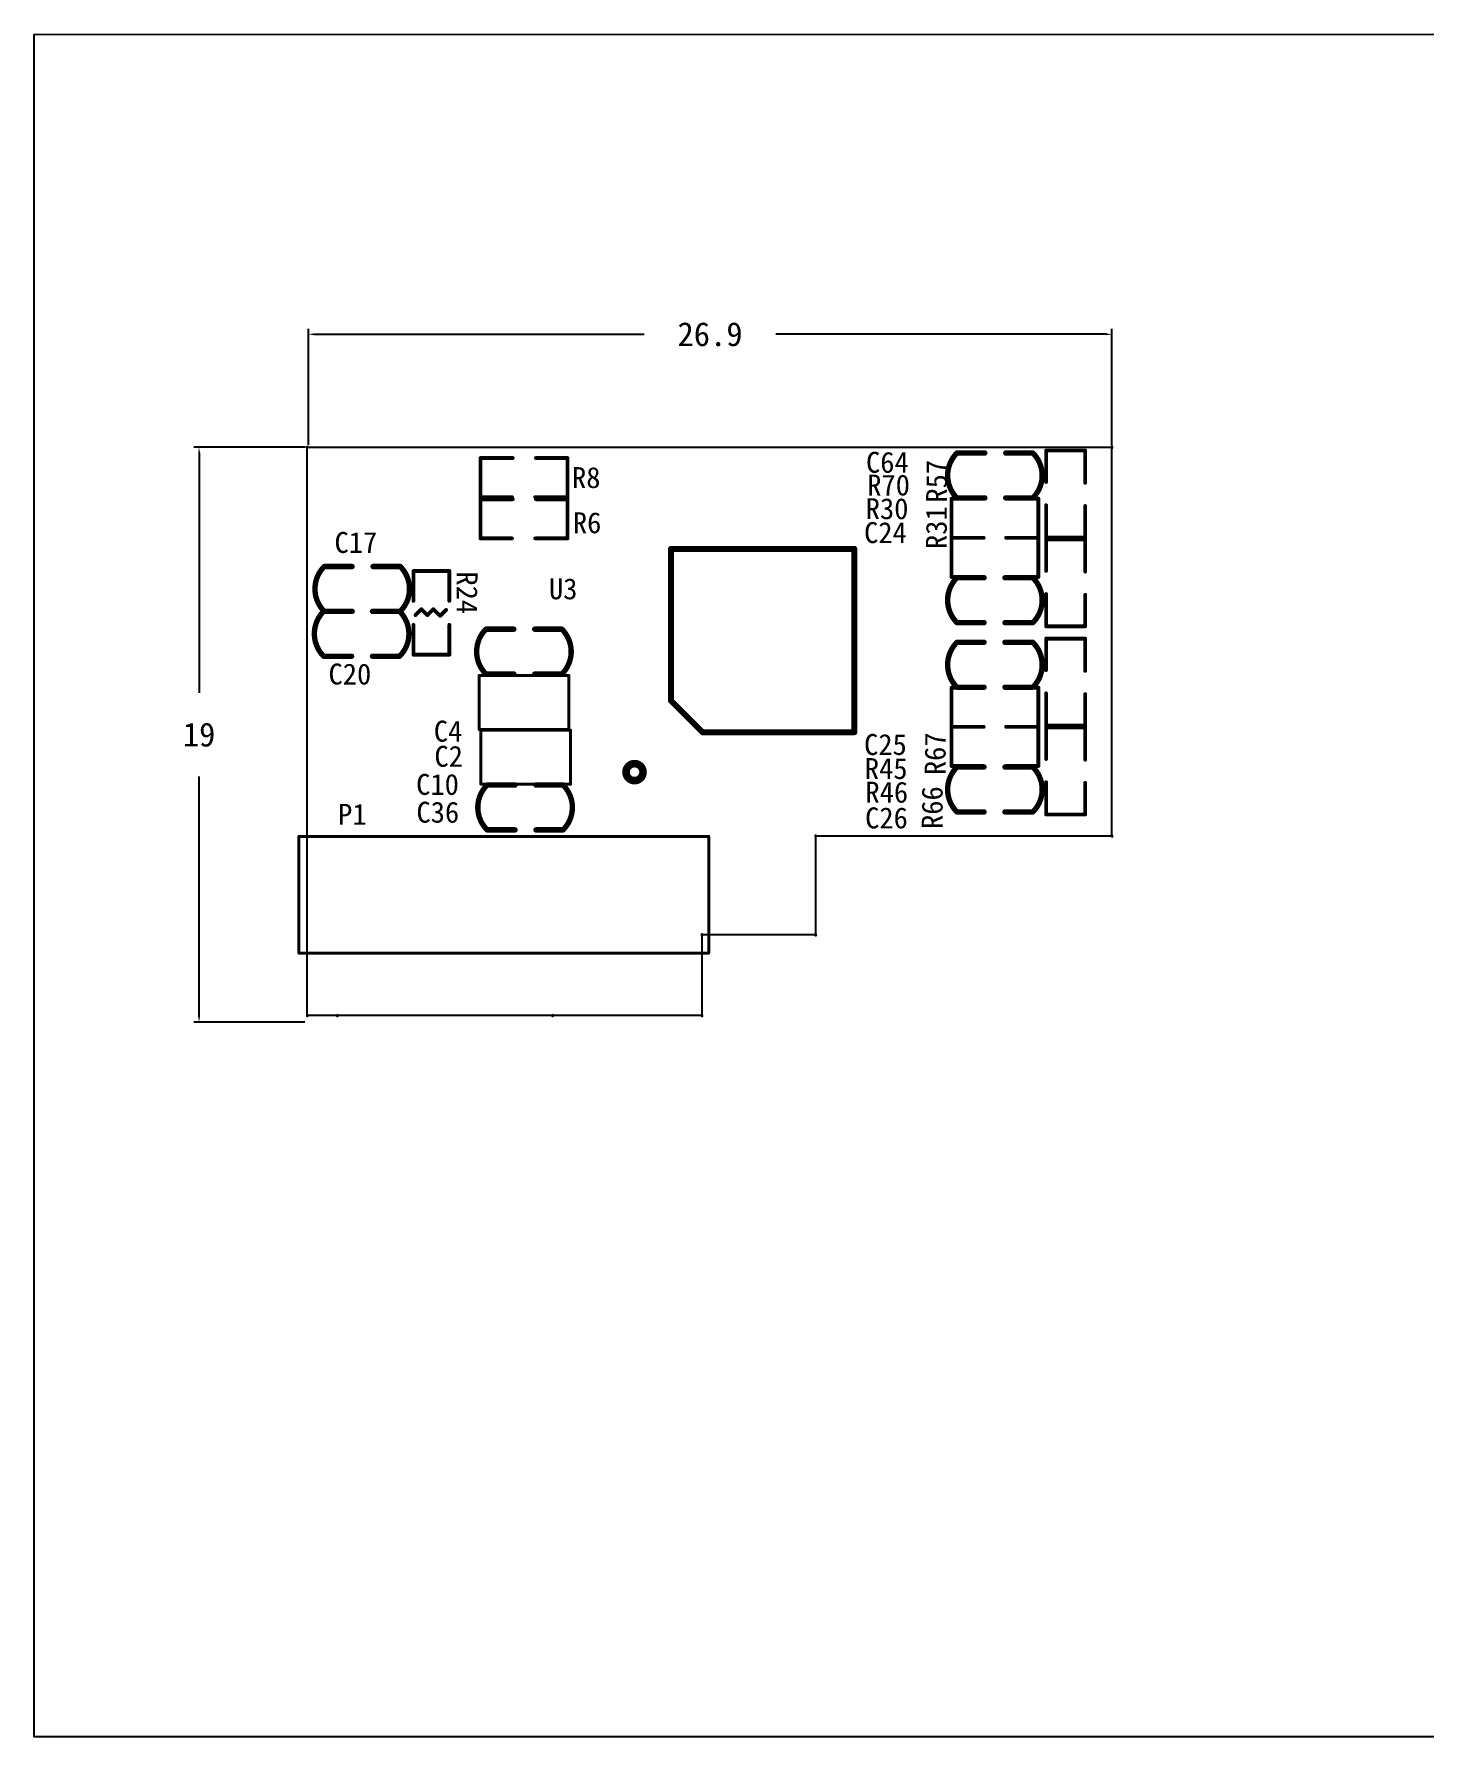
# Model space of a CAD drawing. Extents: x 235 to 340, y 242 to 299.
# Drawn here: x 235.5 to 282, y 242.3 to 299.2 of the extents above; entities that cross this region are included whole.
import ezdxf

# ---------------------------------------------------------------- set-up
doc = ezdxf.new("R2010")
doc.units = 0
doc.header["$MEASUREMENT"] = 0
doc.layers.get('0').update_dxf_attribs({"linetype": 'CONTINUOUS'})
doc.layers.get('Defpoints').update_dxf_attribs({"linetype": 'CONTINUOUS'})
doc.layers.add('BOTTOMOVERLAY', color=7, linetype='CONTINUOUS')
doc.layers.add('KEEPOUTLAYER', color=6, linetype='CONTINUOUS')
doc.dimstyles.get("Standard").update_dxf_attribs({"dimtxt": 0.18, "dimasz": 0.18, "dimexe": 0.18, "dimexo": 0.0625, "dimgap": 0.09, "dimtad": 0, "dimtih": 1, "dimtoh": 1, "dimdec": 4, "dimzin": 0, "dimdsep": 46, "dimtxsty": 'Standard', "dimcen": 0.09, "dimadec": 0, "dimazin": 0, "dimtfac": 1, "dimtdec": 4, "dimtofl": 0, "dimtmove": 0, "dimatfit": 0, "dimfxl": 1, "dimtolj": 1, "dimtzin": 0, "dimarcsym": 0})

# ---------------------------------------------------------------- blocks, each defined once
blk = doc.blocks.new('*D52')
at = {"color": 0, "linetype": 'Continuous', "lineweight": -2}
for p, q in [((244.631, 285.487), (244.631, 289.365)), ((271.489, 285.465), (271.489, 289.365)), ((244.811, 289.185), (255.86, 289.185)), ((271.309, 289.185), (260.26, 289.185))]:
    blk.add_line(p, q, dxfattribs=at)
at = {"color": 0, "linetype": 'Continuous'}
for points in [[(244.811, 289.215), (244.811, 289.155), (244.631, 289.185)], [(271.309, 289.215), (271.309, 289.155), (271.489, 289.185)]]:
    blk.add_solid(points, dxfattribs=at)
at = {"layer": 'Defpoints', "color": 0, "linetype": 'Continuous'}
for p in [(271.489, 289.185), (244.631, 285.425), (271.489, 285.403)]:
    blk.add_point(p, dxfattribs=at)
at = {"color": 0, "linetype": 'Continuous', "insert": (258.06, 289.185), "char_height": 0.8, "attachment_point": 5}
blk.add_mtext('\\A1;26.9', dxfattribs=at)
blk = doc.blocks.new('*D53')
at = {"color": 0, "linetype": 'Continuous', "lineweight": -2}
for p, q in [((244.533, 285.407), (240.796, 285.407)), ((240.976, 285.227), (240.976, 277.196)), ((240.976, 266.365), (240.976, 274.396)), ((244.51, 266.185), (240.796, 266.185))]:
    blk.add_line(p, q, dxfattribs=at)
at = {"color": 0, "linetype": 'Continuous'}
for points in [[(240.946, 285.227), (241.006, 285.227), (240.976, 285.407)], [(240.946, 266.365), (241.006, 266.365), (240.976, 266.185)]]:
    blk.add_solid(points, dxfattribs=at)
at = {"layer": 'Defpoints', "color": 0, "linetype": 'Continuous'}
for p in [(244.595, 285.407), (240.976, 266.185), (244.573, 266.185)]:
    blk.add_point(p, dxfattribs=at)
at = {"color": 0, "linetype": 'Continuous', "insert": (240.976, 275.796), "char_height": 0.8, "attachment_point": 5}
blk.add_mtext('\\A1;19', dxfattribs=at)

msp = doc.modelspace()

# ---------------------------------------------------------------- linework, layer by layer
at = {"linetype": 'Continuous'}
msp.add_lwpolyline([(235.459, 299.225), (340.16, 299.211), (340.16, 242.284), (235.459, 242.284)], close=True, dxfattribs=at)
at = {"layer": 'BOTTOMOVERLAY', "const_width": 0.18}
for points in [[(266.313, 285.215, 0.414214), (266.313, 283.715)], [(268.853, 283.715, 0.414214), (268.853, 285.215)], [(245.161, 281.421, 0.414214), (245.161, 279.921)], [(247.701, 279.921, 0.414214), (247.701, 281.421)], [(266.313, 281.045, 0.414214), (266.313, 279.545)], [(268.853, 279.545, 0.414214), (268.853, 281.045)], [(245.141, 279.921, 0.414214), (245.141, 278.421)], [(247.681, 278.421, 0.414214), (247.681, 279.921)], [(250.566, 279.325, 0.414214), (250.566, 277.825)], [(253.106, 277.825, 0.414214), (253.106, 279.325)], [(266.313, 278.885, 0.414214), (266.313, 277.385)], [(268.853, 277.385, 0.414214), (268.853, 278.885)], [(266.313, 274.715, 0.414214), (266.313, 273.215)], [(268.853, 273.215, 0.414214), (268.853, 274.715)], [(250.606, 274.115, 0.414214), (250.606, 272.615)], [(253.146, 272.615, 0.414214), (253.146, 274.115)]]:
    msp.add_lwpolyline(points, format="xyb", dxfattribs=at)
at = {"layer": 'BOTTOMOVERLAY'}
for points, const_width in [([(267.246, 285.215), (266.313, 285.215)], 0.18), ([(268.853, 285.215), (267.946, 285.215)], 0.18), ([(270.603, 285.299), (269.295, 285.299)], 0.127), ([(269.295, 284.245), (269.295, 285.299)], 0.127), ([(270.603, 284.22), (270.603, 285.299)], 0.127), ([(250.385, 283.741), (250.385, 285.049)], 0.127), ([(251.465, 285.049), (250.385, 285.049)], 0.127), ([(253.293, 285.049), (252.239, 285.049)], 0.127), ([(253.293, 283.741), (253.293, 285.049)], 0.127), ([(251.439, 283.741), (250.385, 283.741)], 0.127), ([(250.385, 282.361), (250.385, 283.669)], 0.127), ([(251.465, 283.669), (250.385, 283.669)], 0.127), ([(253.293, 283.741), (252.214, 283.741)], 0.127), ([(253.293, 283.669), (252.239, 283.669)], 0.127), ([(253.293, 282.361), (253.293, 283.669)], 0.127), ([(266.129, 282.381), (266.129, 283.689)], 0.127), ([(267.209, 283.689), (266.129, 283.689)], 0.127), ([(267.246, 283.715), (266.313, 283.715)], 0.18), ([(268.853, 283.715), (267.946, 283.715)], 0.18), ([(269.037, 283.689), (267.983, 283.689)], 0.127), ([(269.037, 282.381), (269.037, 283.689)], 0.127), ([(269.295, 282.391), (269.295, 283.471)], 0.127), ([(270.603, 282.391), (270.603, 283.445)], 0.127), ([(267.183, 282.381), (266.129, 282.381)], 0.127), ([(266.129, 281.071), (266.129, 282.379)], 0.127), ([(267.209, 282.379), (266.129, 282.379)], 0.127), ([(269.037, 282.381), (267.958, 282.381)], 0.127), ([(269.037, 282.379), (267.983, 282.379)], 0.127), ([(269.037, 281.071), (269.037, 282.379)], 0.127), ([(270.603, 282.391), (269.295, 282.391)], 0.127), ([(251.439, 282.361), (250.385, 282.361)], 0.127), ([(253.293, 282.361), (252.214, 282.361)], 0.127), ([(262.884, 282.01), (256.754, 282.01)], 0.2), ([(256.754, 276.935), (256.754, 282.01)], 0.2), ([(262.884, 275.88), (262.884, 282.01)], 0.2), ([(270.603, 282.329), (269.295, 282.329)], 0.127), ([(269.295, 281.275), (269.295, 282.329)], 0.127), ([(270.603, 281.25), (270.603, 282.329)], 0.127), ([(246.094, 281.421), (245.161, 281.421)], 0.18), ([(247.701, 281.421), (246.794, 281.421)], 0.18), ([(249.344, 281.271), (248.144, 281.271)], 0.127), ([(248.144, 280.271), (248.144, 281.271)], 0.127), ([(249.344, 280.271), (249.344, 281.271)], 0.127), ([(267.183, 281.071), (266.129, 281.071)], 0.127), ([(267.22, 281.045), (266.313, 281.045)], 0.18), ([(268.853, 281.045), (267.92, 281.045)], 0.18), ([(269.037, 281.071), (267.958, 281.071)], 0.127), ([(269.295, 279.421), (269.295, 280.501)], 0.127), ([(270.603, 279.421), (270.603, 280.475)], 0.127), ([(246.074, 279.921), (245.141, 279.921)], 0.18), ([(246.094, 279.921), (245.161, 279.921)], 0.18), ([(247.681, 279.921), (246.774, 279.921)], 0.18), ([(247.701, 279.921), (246.794, 279.921)], 0.18), ([(248.411, 279.994), (248.211, 279.794)], 0.127), ([(248.611, 279.794), (248.411, 279.994)], 0.127), ([(248.411, 279.994), (248.411, 279.994)], 0.127), ([(248.811, 279.994), (248.611, 279.794)], 0.127), ([(249.011, 279.794), (248.811, 279.994)], 0.127), ([(249.236, 279.971), (249.036, 279.771)], 0.127), ([(267.22, 279.545), (266.313, 279.545)], 0.18), ([(268.853, 279.545), (267.92, 279.545)], 0.18), ([(248.144, 278.471), (248.144, 279.471)], 0.127), ([(249.344, 278.471), (249.344, 279.471)], 0.127), ([(251.499, 279.325), (250.566, 279.325)], 0.18), ([(253.106, 279.325), (252.199, 279.325)], 0.18), ([(270.603, 279.421), (269.295, 279.421)], 0.127), ([(269.295, 277.955), (269.295, 279.009)], 0.127), ([(270.603, 279.009), (269.295, 279.009)], 0.127), ([(270.603, 277.93), (270.603, 279.009)], 0.127), ([(246.074, 278.421), (245.141, 278.421)], 0.18), ([(247.681, 278.421), (246.774, 278.421)], 0.18), ([(249.344, 278.471), (248.144, 278.471)], 0.127), ([(267.22, 278.885), (266.313, 278.885)], 0.18), ([(268.853, 278.885), (267.92, 278.885)], 0.18), ([(251.499, 277.825), (250.566, 277.825)], 0.18), ([(253.106, 277.825), (252.199, 277.825)], 0.18), ([(250.339, 275.975), (250.339, 277.775)], 0.1), ([(251.639, 277.775), (250.339, 277.775)], 0.1), ([(253.339, 277.775), (251.639, 277.775)], 0.1), ([(253.339, 275.975), (253.339, 277.775)], 0.1), ([(266.129, 276.061), (266.129, 277.369)], 0.127), ([(267.209, 277.369), (266.129, 277.369)], 0.127), ([(267.22, 277.385), (266.313, 277.385)], 0.18), ([(268.853, 277.385), (267.92, 277.385)], 0.18), ([(269.037, 277.369), (267.983, 277.369)], 0.127), ([(269.037, 276.061), (269.037, 277.369)], 0.127), ([(257.809, 275.88), (256.754, 276.935)], 0.2), ([(269.295, 276.101), (269.295, 277.181)], 0.127), ([(270.603, 276.101), (270.603, 277.155)], 0.127), ([(270.603, 276.101), (269.295, 276.101)], 0.127), ([(251.839, 275.975), (250.339, 275.975)], 0.1), ([(250.399, 274.145), (250.399, 275.945)], 0.1), ([(251.699, 275.945), (250.399, 275.945)], 0.1), ([(253.399, 275.945), (251.699, 275.945)], 0.1), ([(253.339, 275.975), (251.839, 275.975)], 0.1), ([(253.399, 274.145), (253.399, 275.945)], 0.1), ([(262.884, 275.88), (257.809, 275.88)], 0.2), ([(267.183, 276.061), (266.129, 276.061)], 0.127), ([(266.129, 274.751), (266.129, 276.059)], 0.127), ([(267.209, 276.059), (266.129, 276.059)], 0.127), ([(269.037, 276.061), (267.958, 276.061)], 0.127), ([(269.037, 276.059), (267.983, 276.059)], 0.127), ([(269.037, 274.751), (269.037, 276.059)], 0.127), ([(270.603, 276.039), (269.295, 276.039)], 0.127), ([(269.295, 274.985), (269.295, 276.039)], 0.127), ([(270.603, 274.96), (270.603, 276.039)], 0.127), ([(267.183, 274.751), (266.129, 274.751)], 0.127), ([(267.22, 274.715), (266.313, 274.715)], 0.18), ([(268.853, 274.715), (267.92, 274.715)], 0.18), ([(269.037, 274.751), (267.958, 274.751)], 0.127), ([(251.899, 274.145), (250.399, 274.145)], 0.1), ([(251.539, 274.115), (250.606, 274.115)], 0.18), ([(253.399, 274.145), (251.899, 274.145)], 0.1), ([(253.146, 274.115), (252.239, 274.115)], 0.18), ([(269.295, 273.131), (269.295, 274.211)], 0.127), ([(270.603, 273.131), (270.603, 274.185)], 0.127), ([(267.22, 273.215), (266.313, 273.215)], 0.18), ([(268.853, 273.215), (267.92, 273.215)], 0.18), ([(270.603, 273.131), (269.295, 273.131)], 0.127), ([(258.014, 272.395), (244.314, 272.395)], 0.1), ([(244.314, 268.495), (244.314, 272.395)], 0.1), ([(251.539, 272.615), (250.606, 272.615)], 0.18), ([(253.146, 272.615), (252.239, 272.615)], 0.18), ([(258.014, 268.495), (258.014, 272.395)], 0.1), ([(258.014, 268.495), (244.314, 268.495)], 0.1)]:
    msp.add_lwpolyline(points, dxfattribs=dict(at, const_width=const_width))
for points, const_width in [([(266.313, 285.17, -1), (266.313, 285.26, -1)], 0.09), ([(266.313, 285.17, -1), (266.313, 285.26, -1)], 0.09), ([(267.246, 285.17, -1), (267.246, 285.26, -1)], 0.09), ([(267.946, 285.17, -1), (267.946, 285.26, -1)], 0.09), ([(268.853, 285.17, -1), (268.853, 285.26, -1)], 0.09), ([(268.853, 285.17, -1), (268.853, 285.26, -1)], 0.09), ([(269.295, 285.267, -1), (269.295, 285.331, -1)], 0.0635), ([(269.295, 285.267, -1), (269.295, 285.331, -1)], 0.0635), ([(270.603, 285.267, -1), (270.603, 285.331, -1)], 0.0635), ([(270.603, 285.267, -1), (270.603, 285.331, -1)], 0.0635), ([(250.353, 285.049, -1), (250.417, 285.049, -1)], 0.0635), ([(250.353, 285.049, -1), (250.417, 285.049, -1)], 0.0635), ([(251.433, 285.049, -1), (251.496, 285.049, -1)], 0.0635), ([(252.207, 285.049, -1), (252.271, 285.049, -1)], 0.0635), ([(253.261, 285.049, -1), (253.325, 285.049, -1)], 0.0635), ([(253.261, 285.049, -1), (253.325, 285.049, -1)], 0.0635), ([(269.295, 284.213, -1), (269.295, 284.277, -1)], 0.0635), ([(270.603, 284.188, -1), (270.603, 284.251, -1)], 0.0635), ([(250.353, 283.741, -1), (250.417, 283.741, -1)], 0.0635), ([(250.353, 283.741, -1), (250.417, 283.741, -1)], 0.0635), ([(250.353, 283.669, -1), (250.417, 283.669, -1)], 0.0635), ([(250.353, 283.669, -1), (250.417, 283.669, -1)], 0.0635), ([(251.407, 283.741, -1), (251.471, 283.741, -1)], 0.0635), ([(251.433, 283.669, -1), (251.496, 283.669, -1)], 0.0635), ([(252.182, 283.741, -1), (252.245, 283.741, -1)], 0.0635), ([(252.207, 283.669, -1), (252.271, 283.669, -1)], 0.0635), ([(253.261, 283.741, -1), (253.325, 283.741, -1)], 0.0635), ([(253.261, 283.741, -1), (253.325, 283.741, -1)], 0.0635), ([(253.261, 283.669, -1), (253.325, 283.669, -1)], 0.0635), ([(253.261, 283.669, -1), (253.325, 283.669, -1)], 0.0635), ([(266.161, 283.689, -1), (266.097, 283.689, -1)], 0.0635), ([(266.161, 283.689, -1), (266.097, 283.689, -1)], 0.0635), ([(266.313, 283.67, -1), (266.313, 283.76, -1)], 0.09), ([(266.313, 283.67, -1), (266.313, 283.76, -1)], 0.09), ([(267.24, 283.689, -1), (267.177, 283.689, -1)], 0.0635), ([(267.246, 283.67, -1), (267.246, 283.76, -1)], 0.09), ([(267.946, 283.67, -1), (267.946, 283.76, -1)], 0.09), ([(268.015, 283.689, -1), (267.951, 283.689, -1)], 0.0635), ([(268.853, 283.67, -1), (268.853, 283.76, -1)], 0.09), ([(268.853, 283.67, -1), (268.853, 283.76, -1)], 0.09), ([(269.069, 283.689, -1), (269.005, 283.689, -1)], 0.0635), ([(269.069, 283.689, -1), (269.005, 283.689, -1)], 0.0635), ([(269.295, 283.439, -1), (269.295, 283.502, -1)], 0.0635), ([(270.603, 283.413, -1), (270.603, 283.477, -1)], 0.0635), ([(266.161, 282.381, -1), (266.097, 282.381, -1)], 0.0635), ([(266.161, 282.381, -1), (266.097, 282.381, -1)], 0.0635), ([(266.161, 282.379, -1), (266.097, 282.379, -1)], 0.0635), ([(266.161, 282.379, -1), (266.097, 282.379, -1)], 0.0635), ([(267.215, 282.381, -1), (267.151, 282.381, -1)], 0.0635), ([(267.24, 282.379, -1), (267.177, 282.379, -1)], 0.0635), ([(267.989, 282.381, -1), (267.926, 282.381, -1)], 0.0635), ([(268.015, 282.379, -1), (267.951, 282.379, -1)], 0.0635), ([(269.069, 282.381, -1), (269.005, 282.381, -1)], 0.0635), ([(269.069, 282.381, -1), (269.005, 282.381, -1)], 0.0635), ([(269.069, 282.379, -1), (269.005, 282.379, -1)], 0.0635), ([(269.069, 282.379, -1), (269.005, 282.379, -1)], 0.0635), ([(269.295, 282.359, -1), (269.295, 282.423, -1)], 0.0635), ([(269.295, 282.359, -1), (269.295, 282.423, -1)], 0.0635), ([(270.603, 282.359, -1), (270.603, 282.423, -1)], 0.0635), ([(270.603, 282.359, -1), (270.603, 282.423, -1)], 0.0635), ([(250.353, 282.361, -1), (250.417, 282.361, -1)], 0.0635), ([(250.353, 282.361, -1), (250.417, 282.361, -1)], 0.0635), ([(251.407, 282.361, -1), (251.471, 282.361, -1)], 0.0635), ([(252.182, 282.361, -1), (252.245, 282.361, -1)], 0.0635), ([(253.261, 282.361, -1), (253.325, 282.361, -1)], 0.0635), ([(253.261, 282.361, -1), (253.325, 282.361, -1)], 0.0635), ([(256.704, 282.01, -1), (256.804, 282.01, -1)], 0.1), ([(256.704, 282.01, -1), (256.804, 282.01, -1)], 0.1), ([(262.834, 282.01, -1), (262.934, 282.01, -1)], 0.1), ([(262.834, 282.01, -1), (262.934, 282.01, -1)], 0.1), ([(269.295, 282.297, -1), (269.295, 282.361, -1)], 0.0635), ([(269.295, 282.297, -1), (269.295, 282.361, -1)], 0.0635), ([(270.603, 282.297, -1), (270.603, 282.361, -1)], 0.0635), ([(270.603, 282.297, -1), (270.603, 282.361, -1)], 0.0635), ([(245.161, 281.376, -1), (245.161, 281.466, -1)], 0.09), ([(245.161, 281.376, -1), (245.161, 281.466, -1)], 0.09), ([(246.094, 281.376, -1), (246.094, 281.466, -1)], 0.09), ([(246.794, 281.376, -1), (246.794, 281.466, -1)], 0.09), ([(247.701, 281.376, -1), (247.701, 281.466, -1)], 0.09), ([(247.701, 281.376, -1), (247.701, 281.466, -1)], 0.09), ([(248.144, 281.302, -1), (248.144, 281.239, -1)], 0.0635), ([(248.144, 281.302, -1), (248.144, 281.239, -1)], 0.0635), ([(249.344, 281.302, -1), (249.344, 281.239, -1)], 0.0635), ([(249.344, 281.302, -1), (249.344, 281.239, -1)], 0.0635), ([(269.295, 281.243, -1), (269.295, 281.307, -1)], 0.0635), ([(270.603, 281.218, -1), (270.603, 281.281, -1)], 0.0635), ([(266.161, 281.071, -1), (266.097, 281.071, -1)], 0.0635), ([(266.161, 281.071, -1), (266.097, 281.071, -1)], 0.0635), ([(266.313, 281.09, -1), (266.313, 281, -1)], 0.09), ([(266.313, 281.09, -1), (266.313, 281, -1)], 0.09), ([(267.215, 281.071, -1), (267.151, 281.071, -1)], 0.0635), ([(267.22, 281.09, -1), (267.22, 281, -1)], 0.09), ([(267.92, 281.09, -1), (267.92, 281, -1)], 0.09), ([(267.989, 281.071, -1), (267.926, 281.071, -1)], 0.0635), ([(268.853, 281.09, -1), (268.853, 281, -1)], 0.09), ([(268.853, 281.09, -1), (268.853, 281, -1)], 0.09), ([(269.069, 281.071, -1), (269.005, 281.071, -1)], 0.0635), ([(269.069, 281.071, -1), (269.005, 281.071, -1)], 0.0635), ([(248.144, 280.302, -1), (248.144, 280.239, -1)], 0.0635), ([(249.344, 280.302, -1), (249.344, 280.239, -1)], 0.0635), ([(269.295, 280.469, -1), (269.295, 280.532, -1)], 0.0635), ([(270.603, 280.443, -1), (270.603, 280.507, -1)], 0.0635), ([(245.141, 279.876, -1), (245.141, 279.966, -1)], 0.09), ([(245.141, 279.876, -1), (245.141, 279.966, -1)], 0.09), ([(245.161, 279.876, -1), (245.161, 279.966, -1)], 0.09), ([(245.161, 279.876, -1), (245.161, 279.966, -1)], 0.09), ([(246.074, 279.876, -1), (246.074, 279.966, -1)], 0.09), ([(246.094, 279.876, -1), (246.094, 279.966, -1)], 0.09), ([(246.774, 279.876, -1), (246.774, 279.966, -1)], 0.09), ([(246.794, 279.876, -1), (246.794, 279.966, -1)], 0.09), ([(247.681, 279.876, -1), (247.681, 279.966, -1)], 0.09), ([(247.681, 279.876, -1), (247.681, 279.966, -1)], 0.09), ([(247.701, 279.876, -1), (247.701, 279.966, -1)], 0.09), ([(247.701, 279.876, -1), (247.701, 279.966, -1)], 0.09), ([(248.211, 279.826, -1), (248.211, 279.763, -1)], 0.0635), ([(248.411, 280.026, -1), (248.411, 279.963, -1)], 0.0635), ([(248.411, 280.026, -1), (248.411, 279.963, -1)], 0.0635), ([(248.411, 280.026, -1), (248.411, 279.963, -1)], 0.0635), ([(248.411, 280.026, -1), (248.411, 279.963, -1)], 0.0635), ([(248.611, 279.826, -1), (248.611, 279.763, -1)], 0.0635), ([(248.611, 279.826, -1), (248.611, 279.763, -1)], 0.0635), ([(248.811, 280.026, -1), (248.811, 279.963, -1)], 0.0635), ([(248.811, 280.026, -1), (248.811, 279.963, -1)], 0.0635), ([(249.011, 279.826, -1), (249.011, 279.763, -1)], 0.0635), ([(249.036, 279.802, -1), (249.036, 279.739, -1)], 0.0635), ([(249.236, 280.002, -1), (249.236, 279.939, -1)], 0.0635), ([(266.313, 279.59, -1), (266.313, 279.5, -1)], 0.09), ([(266.313, 279.59, -1), (266.313, 279.5, -1)], 0.09), ([(267.22, 279.59, -1), (267.22, 279.5, -1)], 0.09), ([(267.92, 279.59, -1), (267.92, 279.5, -1)], 0.09), ([(268.853, 279.59, -1), (268.853, 279.5, -1)], 0.09), ([(268.853, 279.59, -1), (268.853, 279.5, -1)], 0.09), ([(248.144, 279.502, -1), (248.144, 279.439, -1)], 0.0635), ([(249.344, 279.502, -1), (249.344, 279.439, -1)], 0.0635), ([(250.566, 279.28, -1), (250.566, 279.37, -1)], 0.09), ([(250.566, 279.28, -1), (250.566, 279.37, -1)], 0.09), ([(251.499, 279.28, -1), (251.499, 279.37, -1)], 0.09), ([(252.199, 279.28, -1), (252.199, 279.37, -1)], 0.09), ([(253.106, 279.28, -1), (253.106, 279.37, -1)], 0.09), ([(253.106, 279.28, -1), (253.106, 279.37, -1)], 0.09), ([(269.295, 279.389, -1), (269.295, 279.453, -1)], 0.0635), ([(269.295, 279.389, -1), (269.295, 279.453, -1)], 0.0635), ([(269.295, 278.977, -1), (269.295, 279.041, -1)], 0.0635), ([(269.295, 278.977, -1), (269.295, 279.041, -1)], 0.0635), ([(270.603, 279.389, -1), (270.603, 279.453, -1)], 0.0635), ([(270.603, 279.389, -1), (270.603, 279.453, -1)], 0.0635), ([(270.603, 278.977, -1), (270.603, 279.041, -1)], 0.0635), ([(270.603, 278.977, -1), (270.603, 279.041, -1)], 0.0635), ([(245.141, 278.376, -1), (245.141, 278.466, -1)], 0.09), ([(245.141, 278.376, -1), (245.141, 278.466, -1)], 0.09), ([(246.074, 278.376, -1), (246.074, 278.466, -1)], 0.09), ([(246.774, 278.376, -1), (246.774, 278.466, -1)], 0.09), ([(247.681, 278.376, -1), (247.681, 278.466, -1)], 0.09), ([(247.681, 278.376, -1), (247.681, 278.466, -1)], 0.09), ([(248.144, 278.502, -1), (248.144, 278.439, -1)], 0.0635), ([(248.144, 278.502, -1), (248.144, 278.439, -1)], 0.0635), ([(249.344, 278.502, -1), (249.344, 278.439, -1)], 0.0635), ([(249.344, 278.502, -1), (249.344, 278.439, -1)], 0.0635), ([(266.313, 278.93, -1), (266.313, 278.84, -1)], 0.09), ([(266.313, 278.93, -1), (266.313, 278.84, -1)], 0.09), ([(267.22, 278.93, -1), (267.22, 278.84, -1)], 0.09), ([(267.92, 278.93, -1), (267.92, 278.84, -1)], 0.09), ([(268.853, 278.93, -1), (268.853, 278.84, -1)], 0.09), ([(268.853, 278.93, -1), (268.853, 278.84, -1)], 0.09), ([(250.566, 277.78, -1), (250.566, 277.87, -1)], 0.09), ([(250.566, 277.78, -1), (250.566, 277.87, -1)], 0.09), ([(251.499, 277.78, -1), (251.499, 277.87, -1)], 0.09), ([(252.199, 277.78, -1), (252.199, 277.87, -1)], 0.09), ([(253.106, 277.78, -1), (253.106, 277.87, -1)], 0.09), ([(253.106, 277.78, -1), (253.106, 277.87, -1)], 0.09), ([(269.295, 277.923, -1), (269.295, 277.987, -1)], 0.0635), ([(270.603, 277.898, -1), (270.603, 277.961, -1)], 0.0635), ([(250.339, 277.75, -1), (250.339, 277.8, -1)], 0.05), ([(250.339, 277.75, -1), (250.339, 277.8, -1)], 0.05), ([(251.639, 277.75, -1), (251.639, 277.8, -1)], 0.05), ([(251.639, 277.75, -1), (251.639, 277.8, -1)], 0.05), ([(253.339, 277.75, -1), (253.339, 277.8, -1)], 0.05), ([(253.339, 277.75, -1), (253.339, 277.8, -1)], 0.05), ([(266.097, 277.369, -1), (266.161, 277.369, -1)], 0.0635), ([(266.097, 277.369, -1), (266.161, 277.369, -1)], 0.0635), ([(266.313, 277.43, -1), (266.313, 277.34, -1)], 0.09), ([(266.313, 277.43, -1), (266.313, 277.34, -1)], 0.09), ([(267.22, 277.43, -1), (267.22, 277.34, -1)], 0.09), ([(267.177, 277.369, -1), (267.24, 277.369, -1)], 0.0635), ([(267.92, 277.43, -1), (267.92, 277.34, -1)], 0.09), ([(267.951, 277.369, -1), (268.015, 277.369, -1)], 0.0635), ([(268.853, 277.43, -1), (268.853, 277.34, -1)], 0.09), ([(268.853, 277.43, -1), (268.853, 277.34, -1)], 0.09), ([(269.005, 277.369, -1), (269.069, 277.369, -1)], 0.0635), ([(269.005, 277.369, -1), (269.069, 277.369, -1)], 0.0635), ([(256.704, 276.935, -1), (256.804, 276.935, -1)], 0.1), ([(256.704, 276.935, -1), (256.804, 276.935, -1)], 0.1), ([(269.295, 277.149, -1), (269.295, 277.212, -1)], 0.0635), ([(270.603, 277.123, -1), (270.603, 277.187, -1)], 0.0635), ([(269.295, 276.069, -1), (269.295, 276.133, -1)], 0.0635), ([(269.295, 276.069, -1), (269.295, 276.133, -1)], 0.0635), ([(270.603, 276.069, -1), (270.603, 276.133, -1)], 0.0635), ([(270.603, 276.069, -1), (270.603, 276.133, -1)], 0.0635), ([(250.339, 275.95, -1), (250.339, 276, -1)], 0.05), ([(250.339, 275.95, -1), (250.339, 276, -1)], 0.05), ([(250.399, 275.92, -1), (250.399, 275.97, -1)], 0.05), ([(250.399, 275.92, -1), (250.399, 275.97, -1)], 0.05), ([(251.699, 275.92, -1), (251.699, 275.97, -1)], 0.05), ([(251.699, 275.92, -1), (251.699, 275.97, -1)], 0.05), ([(251.839, 275.95, -1), (251.839, 276, -1)], 0.05), ([(251.839, 275.95, -1), (251.839, 276, -1)], 0.05), ([(253.339, 275.95, -1), (253.339, 276, -1)], 0.05), ([(253.339, 275.95, -1), (253.339, 276, -1)], 0.05), ([(253.399, 275.92, -1), (253.399, 275.97, -1)], 0.05), ([(253.399, 275.92, -1), (253.399, 275.97, -1)], 0.05), ([(257.759, 275.88, -1), (257.859, 275.88, -1)], 0.1), ([(257.759, 275.88, -1), (257.859, 275.88, -1)], 0.1), ([(262.834, 275.88, -1), (262.934, 275.88, -1)], 0.1), ([(262.834, 275.88, -1), (262.934, 275.88, -1)], 0.1), ([(266.097, 276.061, -1), (266.161, 276.061, -1)], 0.0635), ([(266.097, 276.061, -1), (266.161, 276.061, -1)], 0.0635), ([(266.161, 276.059, -1), (266.097, 276.059, -1)], 0.0635), ([(266.161, 276.059, -1), (266.097, 276.059, -1)], 0.0635), ([(267.151, 276.061, -1), (267.215, 276.061, -1)], 0.0635), ([(267.24, 276.059, -1), (267.177, 276.059, -1)], 0.0635), ([(267.926, 276.061, -1), (267.989, 276.061, -1)], 0.0635), ([(268.015, 276.059, -1), (267.951, 276.059, -1)], 0.0635), ([(269.005, 276.061, -1), (269.069, 276.061, -1)], 0.0635), ([(269.005, 276.061, -1), (269.069, 276.061, -1)], 0.0635), ([(269.069, 276.059, -1), (269.005, 276.059, -1)], 0.0635), ([(269.069, 276.059, -1), (269.005, 276.059, -1)], 0.0635), ([(269.295, 276.007, -1), (269.295, 276.071, -1)], 0.0635), ([(269.295, 276.007, -1), (269.295, 276.071, -1)], 0.0635), ([(270.603, 276.007, -1), (270.603, 276.071, -1)], 0.0635), ([(270.603, 276.007, -1), (270.603, 276.071, -1)], 0.0635), ([(269.295, 274.953, -1), (269.295, 275.017, -1)], 0.0635), ([(255.819, 274.545, -1), (255.251, 274.545, -1)], 0.254), ([(255.188, 274.545, -1), (255.315, 274.545, -1)], 0.127), ([(255.756, 274.545, -1), (255.883, 274.545, -1)], 0.127), ([(266.161, 274.751, -1), (266.097, 274.751, -1)], 0.0635), ([(266.161, 274.751, -1), (266.097, 274.751, -1)], 0.0635), ([(266.313, 274.76, -1), (266.313, 274.67, -1)], 0.09), ([(266.313, 274.76, -1), (266.313, 274.67, -1)], 0.09), ([(267.215, 274.751, -1), (267.151, 274.751, -1)], 0.0635), ([(267.22, 274.76, -1), (267.22, 274.67, -1)], 0.09), ([(267.92, 274.76, -1), (267.92, 274.67, -1)], 0.09), ([(267.989, 274.751, -1), (267.926, 274.751, -1)], 0.0635), ([(268.853, 274.76, -1), (268.853, 274.67, -1)], 0.09), ([(268.853, 274.76, -1), (268.853, 274.67, -1)], 0.09), ([(269.069, 274.751, -1), (269.005, 274.751, -1)], 0.0635), ([(269.069, 274.751, -1), (269.005, 274.751, -1)], 0.0635), ([(270.603, 274.928, -1), (270.603, 274.991, -1)], 0.0635), ([(250.399, 274.12, -1), (250.399, 274.17, -1)], 0.05), ([(250.399, 274.12, -1), (250.399, 274.17, -1)], 0.05), ([(250.606, 274.07, -1), (250.606, 274.16, -1)], 0.09), ([(250.606, 274.07, -1), (250.606, 274.16, -1)], 0.09), ([(251.539, 274.07, -1), (251.539, 274.16, -1)], 0.09), ([(251.899, 274.12, -1), (251.899, 274.17, -1)], 0.05), ([(251.899, 274.12, -1), (251.899, 274.17, -1)], 0.05), ([(252.239, 274.07, -1), (252.239, 274.16, -1)], 0.09), ([(253.146, 274.07, -1), (253.146, 274.16, -1)], 0.09), ([(253.146, 274.07, -1), (253.146, 274.16, -1)], 0.09), ([(253.399, 274.12, -1), (253.399, 274.17, -1)], 0.05), ([(253.399, 274.12, -1), (253.399, 274.17, -1)], 0.05), ([(269.295, 274.179, -1), (269.295, 274.242, -1)], 0.0635), ([(270.603, 274.153, -1), (270.603, 274.217, -1)], 0.0635), ([(266.313, 273.26, -1), (266.313, 273.17, -1)], 0.09), ([(266.313, 273.26, -1), (266.313, 273.17, -1)], 0.09), ([(267.22, 273.26, -1), (267.22, 273.17, -1)], 0.09), ([(267.92, 273.26, -1), (267.92, 273.17, -1)], 0.09), ([(268.853, 273.26, -1), (268.853, 273.17, -1)], 0.09), ([(268.853, 273.26, -1), (268.853, 273.17, -1)], 0.09), ([(269.295, 273.099, -1), (269.295, 273.163, -1)], 0.0635), ([(269.295, 273.099, -1), (269.295, 273.163, -1)], 0.0635), ([(270.603, 273.099, -1), (270.603, 273.163, -1)], 0.0635), ([(270.603, 273.099, -1), (270.603, 273.163, -1)], 0.0635), ([(244.314, 272.37, -1), (244.314, 272.42, -1)], 0.05), ([(244.314, 272.37, -1), (244.314, 272.42, -1)], 0.05), ([(250.606, 272.57, -1), (250.606, 272.66, -1)], 0.09), ([(250.606, 272.57, -1), (250.606, 272.66, -1)], 0.09), ([(251.539, 272.57, -1), (251.539, 272.66, -1)], 0.09), ([(252.239, 272.57, -1), (252.239, 272.66, -1)], 0.09), ([(253.146, 272.57, -1), (253.146, 272.66, -1)], 0.09), ([(253.146, 272.57, -1), (253.146, 272.66, -1)], 0.09), ([(258.014, 272.37, -1), (258.014, 272.42, -1)], 0.05), ([(258.014, 272.37, -1), (258.014, 272.42, -1)], 0.05), ([(244.314, 268.47, -1), (244.314, 268.52, -1)], 0.05), ([(244.314, 268.47, -1), (244.314, 268.52, -1)], 0.05), ([(258.014, 268.47, -1), (258.014, 268.52, -1)], 0.05), ([(258.014, 268.47, -1), (258.014, 268.52, -1)], 0.05)]:
    msp.add_lwpolyline(points, format="xyb", close=True, dxfattribs=dict(at, const_width=const_width))
at = {"layer": 'KEEPOUTLAYER'}
for p, q in [((271.494, 285.405), (244.594, 285.405)), ((244.594, 266.405), (244.594, 285.405)), ((271.494, 272.405), (271.494, 285.405)), ((261.594, 269.105), (261.594, 272.405)), ((271.494, 272.405), (261.594, 272.405)), ((261.594, 269.105), (257.794, 269.105)), ((257.794, 266.405), (257.794, 269.105)), ((245.594, 266.405), (244.594, 266.405)), ((252.794, 266.405), (245.594, 266.405)), ((257.794, 266.405), (252.794, 266.405))]:
    msp.add_line(p, q, dxfattribs=at)
for centre, start, end in [((244.594, 285.405), 0, 180), ((244.594, 285.405), 0, 180), ((244.594, 285.405), 180, 0), ((244.594, 285.405), 180, 0), ((271.494, 285.405), 0, 180), ((271.494, 285.405), 0, 180), ((271.494, 285.405), 180, 0), ((271.494, 285.405), 180, 0), ((261.594, 272.405), 0, 180), ((261.594, 272.405), 0, 180), ((261.594, 272.405), 180, 0), ((261.594, 272.405), 180, 0), ((271.494, 272.405), 0, 180), ((271.494, 272.405), 0, 180), ((271.494, 272.405), 180, 0), ((271.494, 272.405), 180, 0), ((257.794, 269.105), 0, 180), ((257.794, 269.105), 0, 180), ((257.794, 269.105), 180, 0), ((257.794, 269.105), 180, 0), ((261.594, 269.105), 0, 180), ((261.594, 269.105), 0, 180), ((261.594, 269.105), 180, 0), ((261.594, 269.105), 180, 0), ((244.594, 266.405), 0, 180), ((244.594, 266.405), 0, 180), ((244.594, 266.405), 180, 0), ((244.594, 266.405), 180, 0), ((245.594, 266.405), 0, 180), ((245.594, 266.405), 0, 180), ((245.594, 266.405), 180, 0), ((245.594, 266.405), 180, 0), ((252.794, 266.405), 0, 180), ((252.794, 266.405), 0, 180), ((252.794, 266.405), 180, 0), ((252.794, 266.405), 180, 0), ((257.794, 266.405), 0, 180), ((257.794, 266.405), 0, 180), ((257.794, 266.405), 180, 0), ((257.794, 266.405), 180, 0)]:
    msp.add_arc(centre, 0.025, start, end, dxfattribs=at)

# ---------------------------------------------------------------- texts
at = {"layer": 'BOTTOMOVERLAY'}
for s, p in [('R8', (253.444, 284.045)), ('C64', (263.274, 284.555)), ('R70', (263.314, 283.795)), ('R30', (263.264, 283.005)), ('R6', (253.474, 282.535)), ('C17', (245.504, 281.875)), ('C24', (263.209, 282.205)), ('U3', (252.674, 280.325)), ('C20', (245.304, 277.475)), ('C4', (248.824, 275.565)), ('C25', (263.209, 275.119)), ('C2', (248.844, 274.725)), ('C10', (248.234, 273.785)), ('R45', (263.234, 274.315)), ('R46', (263.254, 273.525)), ('P1', (245.624, 272.785)), ('C36', (248.244, 272.855)), ('C26', (263.244, 272.665))]:
    msp.add_text(s, height=0.7, dxfattribs=at).set_placement(p)
for s, rotation, p in [('R57', 90, (265.983, 283.558)), ('R31', 90, (265.974, 282.005)), ('R24', 270, (249.589, 281.257)), ('R67', 90, (265.934, 274.445)), ('R66', 90, (265.834, 272.645))]:
    msp.add_text(s, height=0.7, rotation=rotation, dxfattribs=at).set_placement(p)

# ---------------------------------------------------------------- dimensions: what is measured, and where the dimension line sits
at = {"color": 6, "linetype": 'Continuous'}
dim = msp.add_linear_dim(base=(271.489, 289.185), p1=(244.631, 285.425), p2=(271.489, 285.403), dimstyle='Standard', override={"dimtxt": 0.8, "dimgap": 1, "dimdec": 1, "dimatfit": 3}, dxfattribs=at)
dim.commit()
dim.dimension.update_dxf_attribs({"geometry": '*D52', "text_midpoint": (258.06, 289.185)})
dim = msp.add_linear_dim(base=(240.976, 266.185), p1=(244.595, 285.407), p2=(244.573, 266.185), angle=90, dimstyle='Standard', override={"dimtxt": 0.8, "dimgap": 1, "dimdec": 0, "dimatfit": 3}, dxfattribs=at)
dim.commit()
dim.dimension.update_dxf_attribs({"geometry": '*D53', "text_midpoint": (240.976, 275.796)})

doc.saveas('drawing.dxf')
